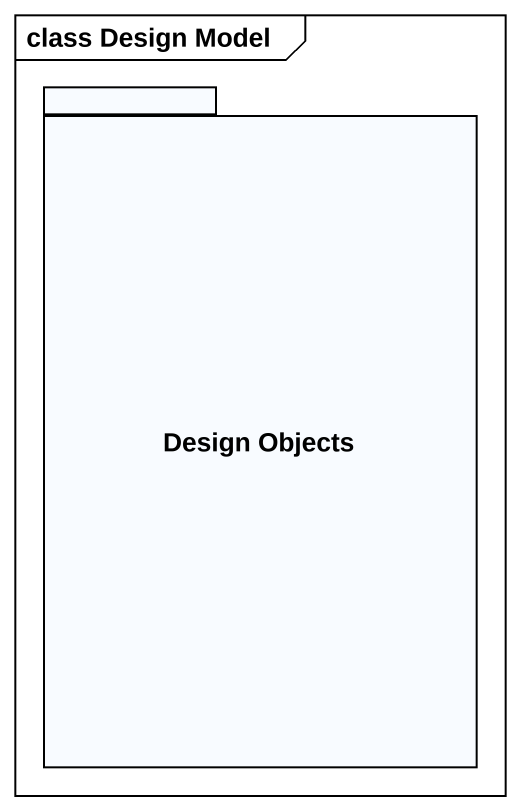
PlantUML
@startuml
mainframe class Design Model
package "Design Objects" as Design_Objects {
}
@enduml
